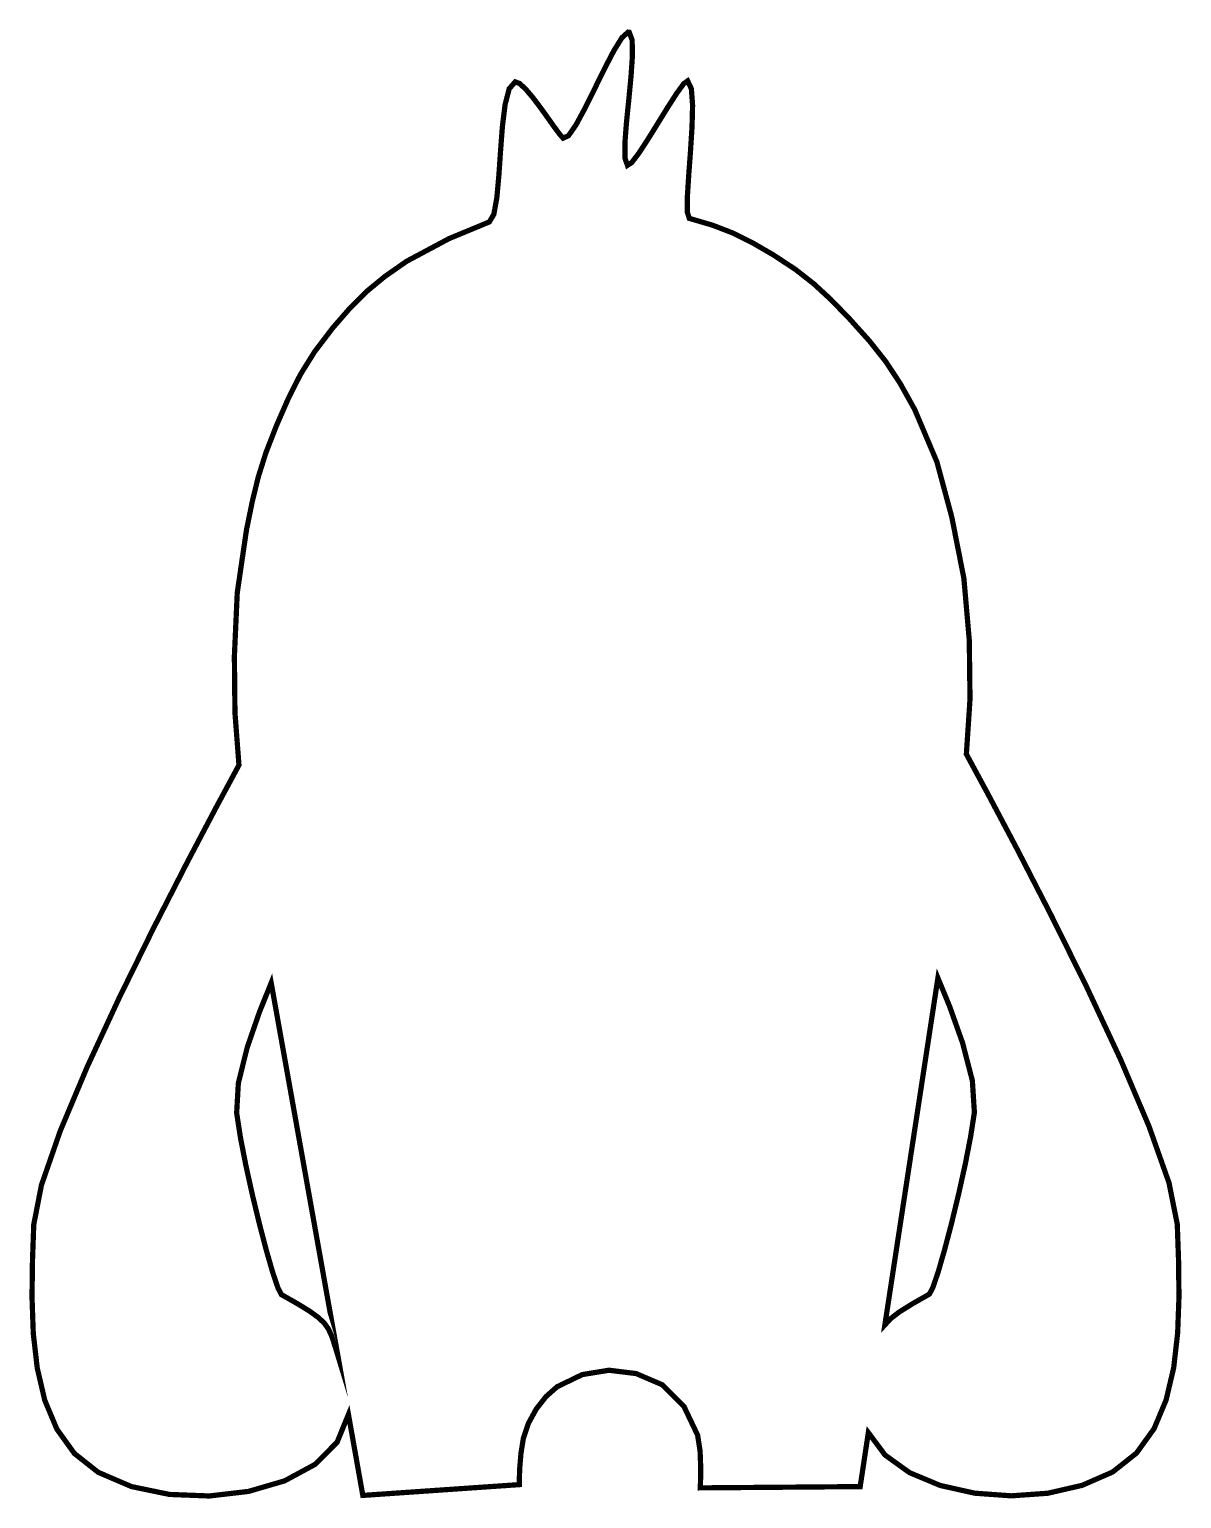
# Model space of a CAD drawing. Extents: x 0 to 2.44, y 0 to 3.12.
import ezdxf

# ---------------------------------------------------------------- set-up
doc = ezdxf.new("R2010")
doc.units = 0
doc.layers.get('0').update_dxf_attribs({"linetype": 'CONTINUOUS'})

msp = doc.modelspace()

# ---------------------------------------------------------------- linework, layer by layer
at = {"color": 0, "const_width": 0.0111}
for points in [[(1.2703, 3.1121), (1.2573, 3.1004), (1.2402, 3.0728), (1.2204, 3.0348), (1.1995, 2.9922), (1.1788, 2.9505), (1.1598, 2.9153), (1.1439, 2.8924), (1.1325, 2.8872), (1.1248, 2.896), (1.1132, 2.9116), (1.0991, 2.9315), (1.0836, 2.9531), (1.0678, 2.9739), (1.0529, 2.9914), (1.0401, 3.0032), (1.0308, 3.0066), (1.0181, 2.992), (1.0094, 2.9585), (1.0037, 2.9124), (0.9997, 2.8599), (0.9961, 2.8071), (0.9918, 2.7603), (0.9855, 2.7256), (0.9759, 2.7094), (0.8902, 2.6739), (0.8006, 2.626), (0.7544, 2.5938), (0.7159, 2.5621), (0.6806, 2.527), (0.6436, 2.4844), (0.605, 2.4337), (0.5753, 2.386), (0.5498, 2.3356), (0.5242, 2.2771), (0.502, 2.2201), (0.4858, 2.1687), (0.473, 2.1163), (0.4607, 2.0563), (0.4411, 1.9228), (0.435, 1.7879), (0.4362, 1.6679), (0.4447, 1.557), (0.3963, 1.4672), (0.3336, 1.3481), (0.2629, 1.2099), (0.1904, 1.0626), (0.1225, 0.9161), (0.0654, 0.7804), (0.0256, 0.6657), (0.0093, 0.5819), (0.0066, 0.5054), (0.0056, 0.4278), (0.0083, 0.3511), (0.0167, 0.2775), (0.0327, 0.2091), (0.0583, 0.1481), (0.0954, 0.0964), (0.1461, 0.0563), (0.2167, 0.026), (0.2971, 0.0094), (0.3817, 0.0061), (0.465, 0.0158), (0.5416, 0.0382), (0.6061, 0.0731), (0.653, 0.1202), (0.677, 0.1791), (0.7075, 0.0073), (1.0394, 0.0302), (1.0395, 0.0401), (1.0404, 0.0646), (1.043, 0.0965), (1.0481, 0.1281), (1.0589, 0.1603), (1.0753, 0.1903), (1.096, 0.2168), (1.1197, 0.2378), (1.1732, 0.2637), (1.2298, 0.2729), (1.2875, 0.2658), (1.3429, 0.242), (1.3888, 0.1962), (1.4179, 0.1351), (1.4231, 0.1014), (1.4245, 0.0648), (1.424, 0.0354), (1.4235, 0.0233), (1.7628, 0.026), (1.7801, 0.1406), (1.8155, 0.093), (1.8677, 0.0555), (1.9326, 0.0284), (2.0059, 0.012), (2.0834, 0.0064), (2.1608, 0.0119), (2.2339, 0.0287), (2.2985, 0.057), (2.3491, 0.0971), (2.3863, 0.1488), (2.4119, 0.2098), (2.428, 0.2782), (2.4364, 0.3518), (2.4392, 0.4285), (2.4383, 0.5061), (2.4356, 0.5826), (2.4182, 0.6701), (2.3756, 0.7905), (2.3151, 0.9328), (2.2435, 1.0858), (2.168, 1.2382), (2.0956, 1.3789), (2.0333, 1.4966), (1.9881, 1.5802), (1.9958, 1.6966), (1.9943, 1.8215), (1.9828, 1.9533), (1.9572, 2.083), (1.9256, 2.2002), (1.8784, 2.3115), (1.8477, 2.3666), (1.817, 2.4132), (1.7824, 2.4569), (1.7402, 2.5038), (1.701, 2.5443), (1.6644, 2.5781), (1.6253, 2.6087), (1.5783, 2.6396), (1.5335, 2.6656), (1.4925, 2.6859), (1.4499, 2.7024), (1.4002, 2.717), (1.396, 2.7303), (1.3961, 2.7624), (1.3989, 2.8072), (1.4027, 2.8587), (1.406, 2.9108), (1.4072, 2.9571), (1.4046, 2.9919), (1.3967, 3.0087), (1.3883, 3.0026), (1.3735, 2.9823), (1.3545, 2.9527), (1.3334, 2.9186), (1.3122, 2.8844), (1.293, 2.855), (1.2779, 2.8352), (1.269, 2.8295), (1.2637, 2.8448), (1.2636, 2.8769), (1.2669, 2.9203), (1.2719, 2.9694), (1.2766, 3.0187), (1.2796, 3.0626), (1.2789, 3.0955), (1.2728, 3.1118), (1.2703, 3.1121)], [(1.9277, 1.1052), (1.9525, 1.0451), (1.98, 0.9676), (2.0008, 0.8875), (2.0051, 0.8198), (1.9972, 0.769), (1.9857, 0.7099), (1.9717, 0.647), (1.9567, 0.5848), (1.9417, 0.5279), (1.9281, 0.4808), (1.9169, 0.4482), (1.9096, 0.4344), (1.8725, 0.4132), (1.8459, 0.3966), (1.8275, 0.3825), (1.8152, 0.3691), (1.9277, 1.1052)], [(0.5131, 1.0948), (0.6544, 0.3045), (0.6474, 0.3274), (0.6414, 0.3455), (0.6347, 0.3602), (0.6257, 0.3729), (0.6128, 0.3851), (0.5945, 0.3983), (0.569, 0.414), (0.5349, 0.4333), (0.5276, 0.4472), (0.5165, 0.4798), (0.5029, 0.5269), (0.488, 0.5838), (0.473, 0.6459), (0.4591, 0.7088), (0.4476, 0.768), (0.4398, 0.8187), (0.4434, 0.8822), (0.4622, 0.9578), (0.4882, 1.033), (0.5131, 1.0948)]]:
    msp.add_lwpolyline(points, close=True, dxfattribs=at)

doc.saveas('drawing.dxf')
